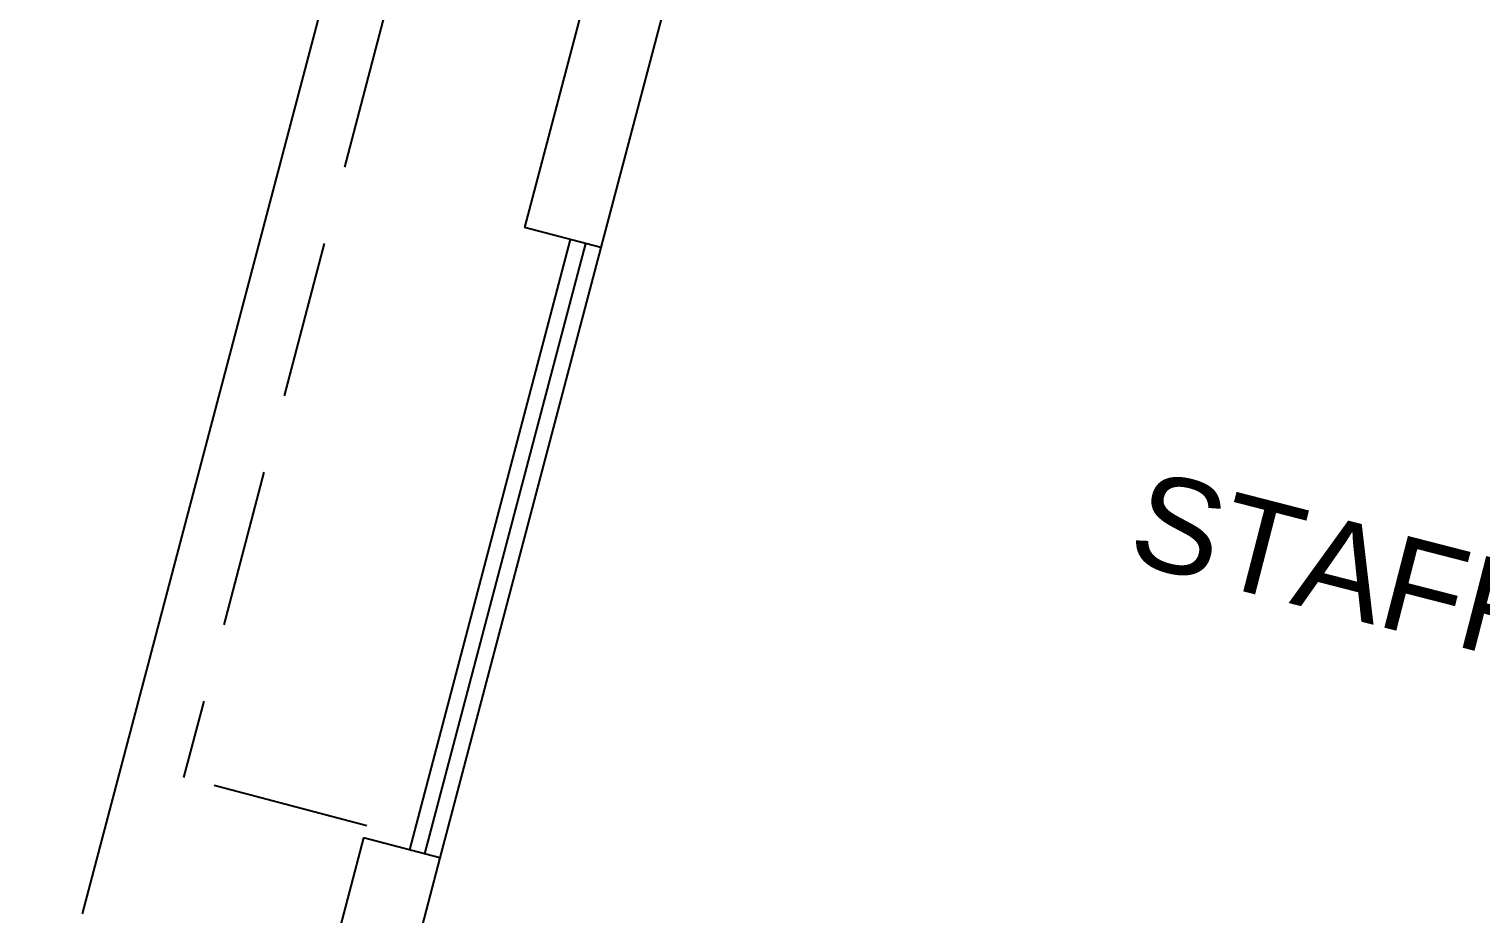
# Model space of a CAD drawing. Header units: inches. Extents: x -221585 to 401252, y -284294 to 332380.
# Drawn here: x 154009.7 to 154469.5, y 40910.7 to 41191.1 of the extents above; entities that cross this region are included whole.
import ezdxf

# ---------------------------------------------------------------- set-up
doc = ezdxf.new("R2010")
doc.units = ezdxf.units.IN
doc.header["$MEASUREMENT"] = 0
doc.linetypes.add('HIDDEN', pattern=[0.375, 0.25, -0.125])
doc.linetypes.add('HIDDEN2', pattern=[0.1875, 0.125, -0.0625])
doc.layers.add('text', color=72, linetype='HIDDEN2', lineweight=5)
doc.styles.add('DIM', font='arial.ttf')

msp = doc.modelspace()

# ---------------------------------------------------------------- linework, layer by layer
at = {"color": 4, "ltscale": 8}
for p, q in [((154243.99, 41422.17, 0.42), (154166.57, 41128.21, 0.42)), ((154261.81, 41391.66), (154190.74, 41121.85, 0.42)), ((154115.63, 40934.81, 0.42), (154009.68, 40532.51, 0.42)), ((154139.81, 40928.44, 0.42), (154044.05, 40564.85, 0.42))]:
    msp.add_line(p, q, dxfattribs=at)
at = {"color": 20, "ltscale": 10}
msp.add_line((154153.89, 41394.2, 0.42), (154026.55, 40910.68, 0.42), dxfattribs=at)
at = {"color": 20, "linetype": 'HIDDEN', "ltscale": 200}
for p in [(154160.5, 41340.75, 0.32), (154116.64, 40938.66)]:
    msp.add_line(p, (154058.62, 40953.94, 0.32), dxfattribs=at)
at = {"color": 4, "ltscale": 10}
for p, q in [((154190.74, 41121.85, 0.42), (154166.57, 41128.21, 0.42)), ((154139.81, 40928.44, 0.42), (154115.63, 40934.81, 0.42))]:
    msp.add_line(p, q, dxfattribs=at)
at = {"color": 5, "ltscale": 8}
for p, q in [((154181.07, 41124.39, 0.42), (154130.14, 40930.99, 0.42)), ((154185.91, 41123.12, 0.42), (154134.97, 40929.72, 0.42)), ((154190.74, 41121.85, 0.42), (154139.81, 40928.44, 0.42))]:
    msp.add_line(p, q, dxfattribs=at)

# ---------------------------------------------------------------- texts
at = {"layer": 'text', "lineweight": -2, "ltscale": 2, "insert": (154356.55, 41022.16), "char_height": 30, "width": 355.2197, "attachment_point": 7, "rotation": 345.5784, "style": 'DIM'}
msp.add_mtext('{\\C3;STAFF ROOM}', dxfattribs=at)

doc.saveas('drawing.dxf')
